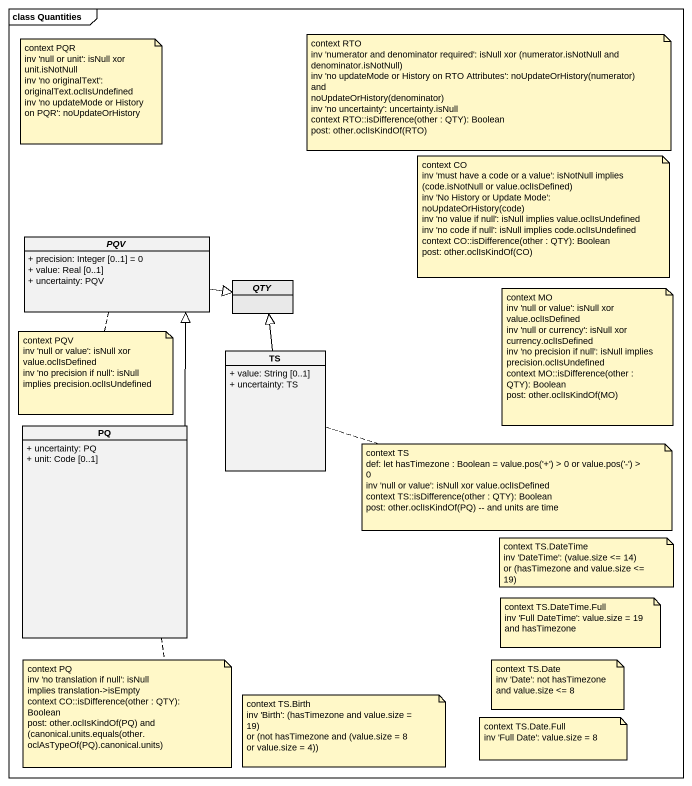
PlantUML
@startuml
mainframe class Quantities
hide circle
hide empty members
skinparam classAttributeIconSize 0
abstract class PQV {
  + precision: Integer [0..1] = 0
  + value: Real [0..1]
  + uncertainty: PQV
}
abstract class QTY #E9E9E9
class TS {
  + value: String [0..1]
  + uncertainty: TS
}
class PQ {
  + uncertainty: PQ
  + unit: Code [0..1]
}
PQV -right-|> QTY
TS -up-|> QTY
PQ -up-|> PQV
note as N1
  context PQR
  inv 'null or unit': isNull xor
  unit.isNotNull
  inv 'no originalText':
  originalText.oclIsUndefined
  inv 'no updateMode or History
  on PQR': noUpdateOrHistory
end note
note as N2
  context RTO
  inv 'numerator and denominator required': isNull xor (numerator.isNotNull and
  denominator.isNotNull)
  inv 'no updateMode or History on RTO Attributes': noUpdateOrHistory(numerator) and
  noUpdateOrHistory(denominator)
  inv 'no uncertainty': uncertainty.isNull
  context RTO::isDifference(other : QTY): Boolean
  post: other.oclIsKindOf(RTO)
end note
note as N3
  context CO
  inv 'must have a code or a value': isNotNull implies
  (code.isNotNull or value.oclIsDefined)
  inv 'No History or Update Mode': noUpdateOrHistory(code)
  inv 'no value if null': isNull implies value.oclIsUndefined
  inv 'no code if null': isNull implies code.oclIsUndefined
  context CO::isDifference(other : QTY): Boolean
  post: other.oclIsKindOf(CO)
end note
note as N4
  context MO
  inv 'null or value': isNull xor
  value.oclIsDefined
  inv 'null or currency': isNull xor
  currency.oclIsDefined
  inv 'no precision if null': isNull implies
  precision.oclIsUndefined
  context MO::isDifference(other :
  QTY): Boolean
  post: other.oclIsKindOf(MO)
end note
note bottom of PQV
  context PQV
  inv 'null or value': isNull xor
  value.oclIsDefined
  inv 'no precision if null': isNull
  implies precision.oclIsUndefined
end note
note right of TS
  context TS
  def: let hasTimezone : Boolean = value.pos('+') > 0 or value.pos('-') > 0
  inv 'null or value': isNull xor value.oclIsDefined
  context TS::isDifference(other : QTY): Boolean
  post: other.oclIsKindOf(PQ) -- and units are time
end note
note as N7
  context TS.DateTime
  inv 'DateTime': (value.size <= 14)
  or (hasTimezone and value.size <= 19)
end note
note as N8
  context TS.DateTime.Full
  inv 'Full DateTime': value.size = 19
  and hasTimezone
end note
note bottom of PQ
  context PQ
  inv 'no translation if null': isNull
  implies translation->isEmpty
  context CO::isDifference(other : QTY): Boolean
  post: other.oclIsKindOf(PQ) and
  (canonical.units.equals(other.
  oclAsTypeOf(PQ).canonical.units)
end note
note as N10
  context TS.Date
  inv 'Date': not hasTimezone
  and value.size <= 8
end note
note as N11
  context TS.Birth
  inv 'Birth': (hasTimezone and value.size = 19)
  or (not hasTimezone and (value.size = 8
  or value.size = 4))
end note
note as N12
  context TS.Date.Full
  inv 'Full Date': value.size = 8
end note
@enduml
